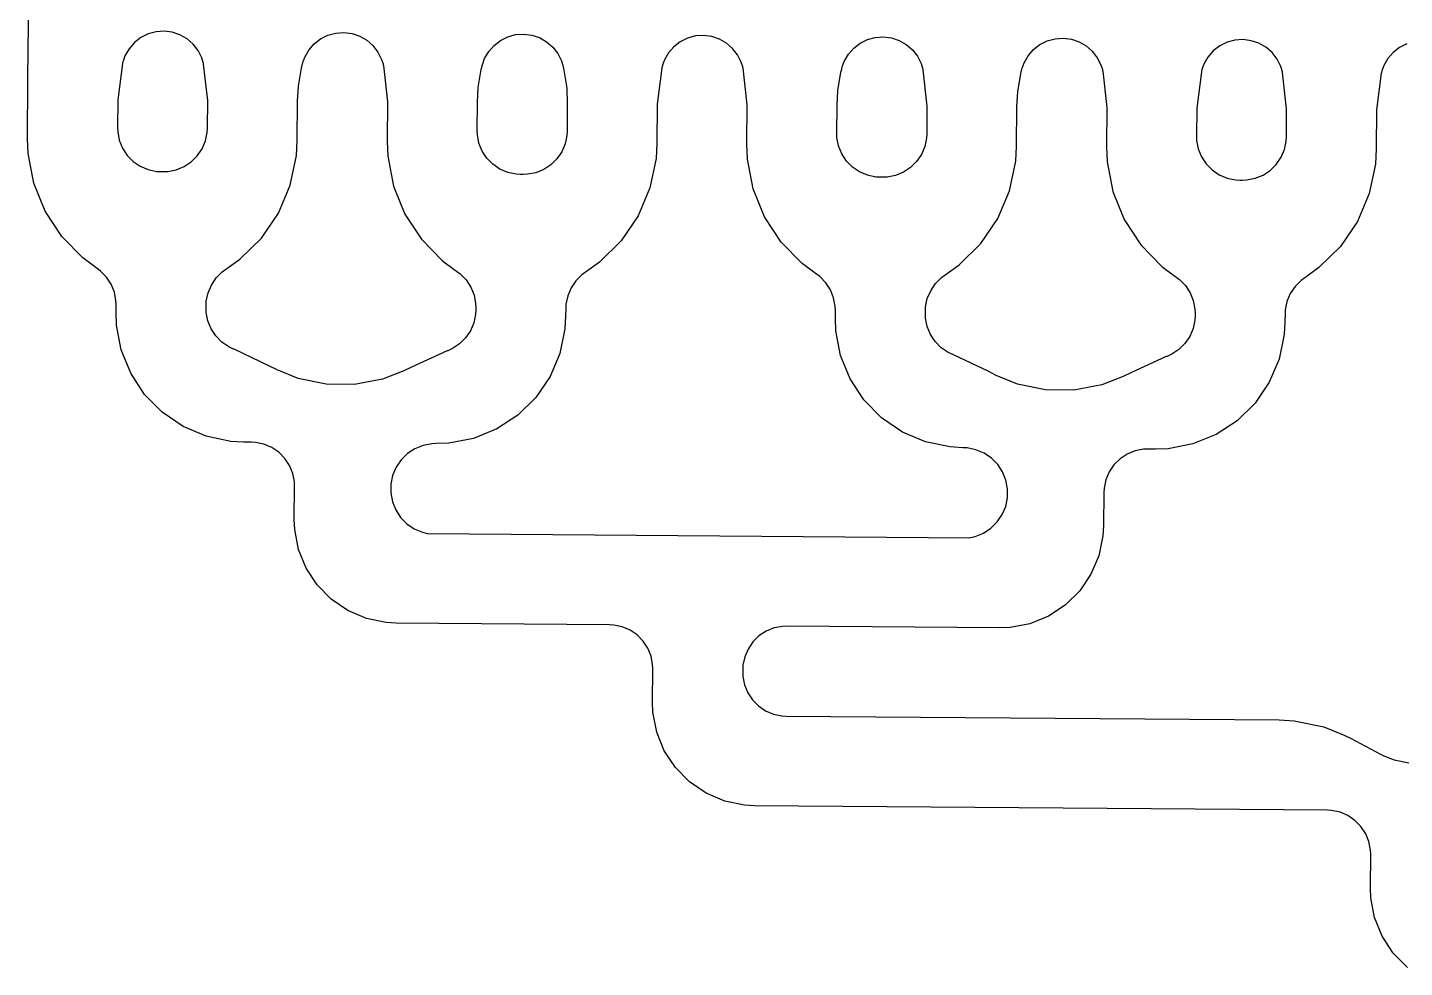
# Model space of a CAD drawing. Extents: x -7117 to 217883, y -155278 to 144722.
# Drawn here: x 70550 to 76446, y 120422 to 124445 of the extents above; entities that cross this region are included whole.
import ezdxf

# ---------------------------------------------------------------- set-up
doc = ezdxf.new("R2010")
doc.units = 13
doc.header["$MEASUREMENT"] = 0
doc.layers.add('2-light', color=80, linetype='Continuous')
doc.layers.add('3-dark', color=170, linetype='Continuous')

msp = doc.modelspace()

# ---------------------------------------------------------------- linework, layer by layer
at = {"layer": '2-light'}
msp.add_lwpolyline([(76458.2, 120421.6), (76397.7, 120483.1), (76350.4, 120555.1), (76318, 120635.1), (76301.8, 120719.8), (76300, 120763), (76300, 120763), (76301.2, 120906), (76301.2, 120906), (76300.4, 120924.3), (76293.5, 120960.3), (76279.8, 120994.3), (76259.6, 121024.9), (76233.9, 121051), (76203.6, 121071.6), (76169.8, 121085.9), (76133.9, 121093.4), (76115.6, 121094.4), (76115.6, 121094.4), (73662.7, 121113.6), (73662.7, 121113.6), (73619.6, 121116), (73535.1, 121133.5), (73455.7, 121167.1), (73384.4, 121215.6), (73323.8, 121277.1), (73276.5, 121349.2), (73244.1, 121429.1), (73227.9, 121513.8), (73226.1, 121557), (73226.1, 121557), (73227.3, 121700), (73227.3, 121700), (73226.5, 121718.3), (73219.6, 121754.3), (73205.9, 121788.3), (73185.7, 121818.9), (73160, 121845.1), (73129.7, 121865.7), (73095.9, 121880), (73060.1, 121887.4), (73041.7, 121888.4), (73041.7, 121888.4), (72128.8, 121895.6), (72128.8, 121895.6), (72085.6, 121898), (72001.2, 121915.5), (71921.8, 121949.1), (71850.4, 121997.6), (71789.9, 122059.1), (71742.5, 122131.2), (71710.2, 122211.1), (71694, 122295.8), (71692.2, 122339), (71692.2, 122339), (71693.3, 122482), (71693.3, 122482), (71692.6, 122500.3), (71685.7, 122536.3), (71671.9, 122570.3), (71651.8, 122600.9), (71626.1, 122627.1), (71595.8, 122647.7), (71562, 122662), (71526.1, 122669.4), (71507.8, 122670.4), (71507.8, 122670.4), (71474.8, 122670.7), (71474.8, 122670.7), (71420.9, 122673.8), (71315.3, 122695.6), (71216, 122737.7), (71126.9, 122798.3), (71051.2, 122875.1), (70992, 122965.2), (70951.5, 123065.1), (70931.3, 123171), (70929.1, 123225), (70929.1, 123225), (70929.4, 123258), (70929.4, 123258), (70928.6, 123276.3), (70921.7, 123312.3), (70908, 123346.3), (70887.8, 123376.9), (70862.1, 123403.1), (70846.5, 123414.7), (70845.6, 123415.4), (70842.3, 123417.6), (70787.2, 123458.8), (70696.5, 123551), (70625.4, 123659.1), (70576.8, 123779.1), (70552.6, 123906.1), (70549.9, 123970.9), (70549.9, 123970.9), (70551.8, 124217.9), (70553.3, 124356.1), (70555.3, 124539.1)], dxfattribs=at)
at = {"layer": '3-dark'}
for points in [[(70957, 124295.2), (70956.1, 124291.6), (70936.2, 124135.9), (70935.3, 124016.9), (70936, 123998.6), (70942.9, 123962.6), (70956.7, 123928.6), (70976.8, 123898), (71002.5, 123871.9), (71032.8, 123851.3), (71066.6, 123837), (71102.5, 123829.5), (71120.8, 123828.5), (71131.8, 123828.4), (71150.2, 123829.2), (71186.2, 123836), (71220.1, 123849.8), (71250.8, 123869.9), (71276.9, 123895.6), (71297.5, 123926), (71311.8, 123959.7), (71319.2, 123995.6), (71320.3, 124013.9), (71321.2, 124132.9), (71303.8, 124288.9), (71302.9, 124292.5), (71302.2, 124295.5), (71296, 124315.1), (71280.4, 124346.4), (71259.1, 124374), (71232.8, 124396.9), (71202.5, 124414.2), (71169.4, 124425.3), (71134.8, 124429.7), (71100, 124427.3), (71066.3, 124418.1), (71035.1, 124402.6), (71007.5, 124381.3), (70984.6, 124354.9), (70967.2, 124324.6), (70958.8, 124301.8)], [(72072.9, 124286.5), (72073.7, 124282.9), (72091.2, 124126.9), (72089.9, 123958.8), (72089.9, 123958.8), (72092.5, 123894.1), (72116.8, 123767), (72165.4, 123647.1), (72236.4, 123539), (72327.2, 123446.8), (72382.2, 123405.6), (72385.5, 123403.3), (72386.5, 123402.7), (72402.1, 123391), (72427.8, 123364.9), (72447.9, 123334.3), (72461.7, 123300.3), (72468.6, 123264.3), (72469.3, 123245.9), (72469.2, 123234.9), (72468.2, 123216.6), (72460.8, 123180.7), (72446.5, 123147), (72425.9, 123116.6), (72399.7, 123090.9), (72369.1, 123070.8), (72349.3, 123061.8), (72346.1, 123060.7), (72193.5, 122991.6), (72161.3, 122975.1), (72070.3, 122940.4), (71950.3, 122917.5), (71828.1, 122918.4), (71708.5, 122943.2), (71618.1, 122979.4), (71586.1, 122996.3), (71434.6, 123067.8), (71431.5, 123069), (71411.8, 123078.3), (71381.5, 123098.9), (71355.8, 123125), (71335.7, 123155.6), (71321.9, 123189.6), (71315, 123225.6), (71314.3, 123244), (71314.3, 123255), (71315.4, 123273.3), (71322.8, 123309.2), (71337.1, 123342.9), (71357.7, 123373.3), (71383.8, 123399), (71399.6, 123410.4), (71400.6, 123411), (71403.9, 123413.2), (71459.6, 123453.6), (71551.8, 123544.3), (71624.5, 123651.3), (71675, 123770.5), (71701.2, 123897.2), (71704.9, 123961.8), (71706.2, 124129.9), (71709.9, 124194.6), (71722.8, 124272.1), (71726.1, 124285.6), (71727, 124289.2), (71728.8, 124295.8), (71737.2, 124318.6), (71754.5, 124348.9), (71777.4, 124375.2), (71805, 124396.6), (71836.3, 124412.1), (71869.9, 124421.3), (71904.8, 124423.7), (71939.4, 124419.3), (71972.5, 124408.2), (72002.7, 124390.9), (72029.1, 124367.9), (72050.4, 124340.3), (72066, 124309.1), (72072.2, 124289.5)], [(73266.9, 124277.1), (73266, 124273.6), (73246.1, 124117.9), (73244.8, 123949.8), (73241.1, 123885.2), (73214.9, 123758.5), (73164.5, 123639.3), (73091.8, 123532.3), (72999.6, 123441.5), (72943.9, 123401.2), (72940.5, 123399), (72939.6, 123398.4), (72923.8, 123387), (72897.7, 123361.2), (72877.1, 123330.9), (72862.8, 123297.2), (72855.3, 123261.3), (72854.3, 123242.9), (72854, 123209.9), (72851, 123156.1), (72829.1, 123050.5), (72787.1, 122951.2), (72726.5, 122862), (72649.6, 122786.4), (72559.5, 122727.2), (72459.6, 122686.7), (72353.7, 122666.5), (72299.8, 122664.3), (72280.8, 122663.5), (72243.4, 122656.3), (72208.2, 122642.1), (72176.4, 122621.2), (72149.3, 122594.5), (72128, 122563.1), (72113.1, 122528.1), (72105.4, 122490.9), (72105.1, 122452.8), (72112.3, 122415.5), (72126.5, 122380.3), (72147.4, 122348.5), (72174.1, 122321.4), (72205.5, 122300), (72240.5, 122285.2), (72261.3, 122280), (72263.8, 122279.5), (74584.7, 122261.4), (74587.1, 122261.8), (74608, 122266.7), (74643.3, 122281), (74675, 122301.9), (74702.1, 122328.6), (74723.5, 122360), (74738.3, 122395), (74746, 122432.2), (74746.3, 122470.2), (74739.2, 122507.6), (74724.9, 122542.8), (74704, 122574.6), (74677.4, 122601.7), (74645.9, 122623), (74610.9, 122637.9), (74573.7, 122645.6), (74554.7, 122646.6), (74500.8, 122649.7), (74395.2, 122671.6), (74295.9, 122713.6), (74206.8, 122774.2), (74131.1, 122851), (74071.9, 122941.2), (74031.4, 123041.1), (74011.2, 123147), (74009, 123200.9), (74009.3, 123233.9), (74008.5, 123252.3), (74001.6, 123288.3), (73987.9, 123322.2), (73967.7, 123352.9), (73942, 123379), (73926.4, 123390.7), (73925.5, 123391.3), (73922.2, 123393.5), (73867.1, 123434.8), (73776.4, 123527), (73705.3, 123635.1), (73656.7, 123755), (73632.5, 123882.1), (73629.8, 123946.8), (73631.1, 124114.9), (73613.7, 124270.8), (73612.8, 124274.4), (73612.1, 124277.5), (73605.9, 124297.1), (73590.4, 124328.3), (73569, 124355.9), (73542.7, 124378.8), (73512.4, 124396.2), (73479.3, 124407.3), (73444.7, 124411.7), (73409.9, 124409.3), (73376.2, 124400.1), (73345, 124384.6), (73317.4, 124363.2), (73294.5, 124336.9), (73277.1, 124306.6), (73268.7, 124283.8)], [(72842.9, 124280.4), (72843.7, 124276.9), (72846.7, 124263.3), (72858.5, 124185.6), (72861.2, 124120.9), (72860.2, 124001.9), (72859.2, 123983.6), (72851.8, 123947.7), (72837.5, 123913.9), (72816.9, 123883.6), (72790.7, 123857.9), (72760.1, 123837.8), (72726.1, 123824), (72690.1, 123817.1), (72671.8, 123816.4), (72660.8, 123816.5), (72642.5, 123817.5), (72606.6, 123824.9), (72572.8, 123839.2), (72542.5, 123859.8), (72516.8, 123886), (72496.6, 123916.6), (72482.9, 123950.6), (72476, 123986.6), (72475.2, 124004.9), (72476.2, 124123.9), (72479.9, 124188.5), (72492.8, 124266.1), (72496, 124279.6), (72496.9, 124283.1), (72498.8, 124289.8), (72507.2, 124312.6), (72524.5, 124342.9), (72547.4, 124369.2), (72575, 124390.6), (72606.3, 124406.1), (72639.9, 124415.3), (72674.7, 124417.7), (72709.3, 124413.3), (72742.4, 124402.2), (72772.7, 124384.8), (72799, 124361.9), (72820.4, 124334.3), (72835.9, 124303.1), (72842.1, 124283.5)], [(74382.8, 124268.4), (74383.7, 124264.8), (74401.1, 124108.8), (74400.2, 123989.9), (74399.1, 123971.6), (74391.7, 123935.7), (74377.4, 123901.9), (74356.8, 123871.6), (74330.7, 123845.9), (74300, 123825.7), (74266.1, 123812), (74230.1, 123805.1), (74211.7, 123804.4), (74200.7, 123804.4), (74182.4, 123805.5), (74146.5, 123812.9), (74112.8, 123827.2), (74082.4, 123847.8), (74056.7, 123873.9), (74036.6, 123904.6), (74022.8, 123938.6), (74015.9, 123974.6), (74015.2, 123992.9), (74016.1, 124111.9), (74019.8, 124176.5), (74032.8, 124254.1), (74036, 124267.5), (74036.9, 124271.1), (74038.7, 124277.8), (74047.1, 124300.6), (74064.5, 124330.9), (74087.4, 124357.2), (74115, 124378.5), (74146.2, 124394.1), (74179.9, 124403.3), (74214.7, 124405.7), (74249.3, 124401.2), (74282.4, 124390.2), (74312.7, 124372.8), (74339, 124349.9), (74360.3, 124322.3), (74375.9, 124291.1), (74382.1, 124271.4)], [(75152.8, 124262.4), (75153.6, 124258.8), (75171.1, 124102.8), (75169.8, 123934.8), (75172.4, 123870.1), (75196.7, 123743), (75245.3, 123623.1), (75316.3, 123514.9), (75407.1, 123422.7), (75462.1, 123381.5), (75465.4, 123379.3), (75466.4, 123378.7), (75482, 123367), (75507.7, 123340.9), (75527.8, 123310.2), (75541.6, 123276.2), (75548.5, 123240.2), (75549.2, 123221.9), (75549.1, 123210.9), (75548.1, 123192.6), (75540.7, 123156.7), (75526.4, 123122.9), (75505.8, 123092.6), (75479.6, 123066.9), (75449, 123046.8), (75429.2, 123037.8), (75426, 123036.6), (75273.4, 122967.6), (75241.2, 122951.1), (75150.2, 122916.3), (75030.2, 122893.4), (74908.1, 122894.4), (74788.4, 122919.2), (74698, 122955.3), (74666, 122972.3), (74514.5, 123043.7), (74511.4, 123045), (74491.7, 123054.2), (74461.4, 123074.8), (74435.7, 123101), (74415.6, 123131.6), (74401.8, 123165.6), (74394.9, 123201.6), (74394.2, 123219.9), (74394.3, 123230.9), (74395.3, 123249.2), (74402.7, 123285.1), (74417, 123318.9), (74437.6, 123349.2), (74463.7, 123374.9), (74479.5, 123386.4), (74480.5, 123387), (74483.8, 123389.1), (74539.5, 123429.5), (74631.7, 123520.3), (74704.4, 123627.3), (74754.9, 123746.4), (74781.1, 123873.1), (74784.8, 123937.8), (74784.8, 123937.8), (74786.1, 124105.8), (74789.8, 124170.5), (74802.7, 124248), (74806, 124261.5), (74806.9, 124265.1), (74808.7, 124271.7), (74817.1, 124294.6), (74834.4, 124324.9), (74857.3, 124351.2), (74884.9, 124372.5), (74916.2, 124388.1), (74949.9, 124397.2), (74984.7, 124399.7), (75019.3, 124395.2), (75052.4, 124384.1), (75082.6, 124366.8), (75109, 124343.9), (75130.3, 124316.3), (75145.9, 124285.1), (75152.1, 124265.4)], [(75576.9, 124259.1), (75576, 124255.5), (75556.1, 124099.8), (75555.1, 123980.9), (75555.9, 123962.5), (75562.8, 123926.5), (75576.5, 123892.6), (75596.7, 123861.9), (75622.4, 123835.8), (75652.7, 123815.2), (75686.5, 123800.9), (75722.4, 123793.5), (75740.7, 123792.4), (75751.7, 123792.3), (75770, 123793.1), (75806, 123800), (75840, 123813.7), (75870.6, 123833.9), (75896.8, 123859.6), (75917.4, 123889.9), (75931.7, 123923.6), (75939.1, 123959.5), (75940.1, 123977.9), (75941.1, 124096.8), (75923.6, 124252.8), (75922.8, 124256.4), (75922, 124259.4), (75915.8, 124279), (75900.3, 124310.3), (75878.9, 124337.9), (75852.6, 124360.8), (75822.3, 124378.1), (75789.3, 124389.2), (75754.6, 124393.6), (75719.8, 124391.2), (75686.2, 124382.1), (75654.9, 124366.5), (75627.3, 124345.2), (75604.4, 124318.9), (75587.1, 124288.6), (75578.7, 124265.7)]]:
    msp.add_lwpolyline(points, close=True, dxfattribs=at)
msp.add_lwpolyline([(76456.1, 124376.1), (76424.9, 124360.5), (76397.3, 124339.2), (76374.4, 124312.8), (76357.1, 124282.6), (76348.6, 124259.7), (76346.8, 124253.1), (76345.9, 124249.5), (76326.1, 124093.8), (76324.7, 123925.8), (76321.1, 123861.1), (76294.8, 123734.4), (76244.4, 123615.3), (76171.7, 123508.2), (76079.5, 123417.5), (76023.8, 123377.1), (76020.4, 123375), (76019.5, 123374.3), (76003.7, 123362.9), (75977.6, 123337.2), (75957, 123306.9), (75942.7, 123273.1), (75935.3, 123237.2), (75934.2, 123218.9), (75933.9, 123185.9), (75930.9, 123132), (75909, 123026.4), (75867, 122927.1), (75806.4, 122838), (75729.6, 122762.3), (75639.4, 122703.1), (75539.5, 122662.6), (75433.6, 122642.4), (75379.7, 122640.2), (75346.7, 122640.5), (75328.3, 122639.7), (75292.3, 122632.8), (75258.4, 122619.1), (75227.7, 122598.9), (75201.6, 122573.2), (75181, 122542.9), (75166.7, 122509.1), (75159.3, 122473.2), (75158.2, 122454.9), (75157.1, 122311.9), (75154.6, 122268.8), (75137.2, 122184.4), (75103.5, 122104.9), (75055, 122033.6), (74993.6, 121973.1), (74921.5, 121925.7), (74841.5, 121893.3), (74756.8, 121877.2), (74713.7, 121875.4), (73800.7, 121882.5), (73782.4, 121881.8), (73746.4, 121874.9), (73712.4, 121861.1), (73681.7, 121841), (73655.6, 121815.3), (73635, 121784.9), (73620.7, 121751.2), (73613.3, 121715.3), (73612.3, 121697), (73612.2, 121686), (73612.9, 121667.6), (73619.8, 121631.6), (73633.6, 121597.7), (73653.7, 121567), (73679.4, 121540.9), (73709.7, 121520.3), (73743.5, 121506), (73779.4, 121498.6), (73797.7, 121497.5), (75908.9, 121481), (75973.5, 121477.4), (76100.2, 121451.1), (76188.1, 121416.6), (76214.7, 121403.2), (76343.8, 121334.2), (76357.1, 121327.5), (76401, 121310.3), (76464.4, 121297.2)], dxfattribs=at)

doc.saveas('drawing.dxf')
